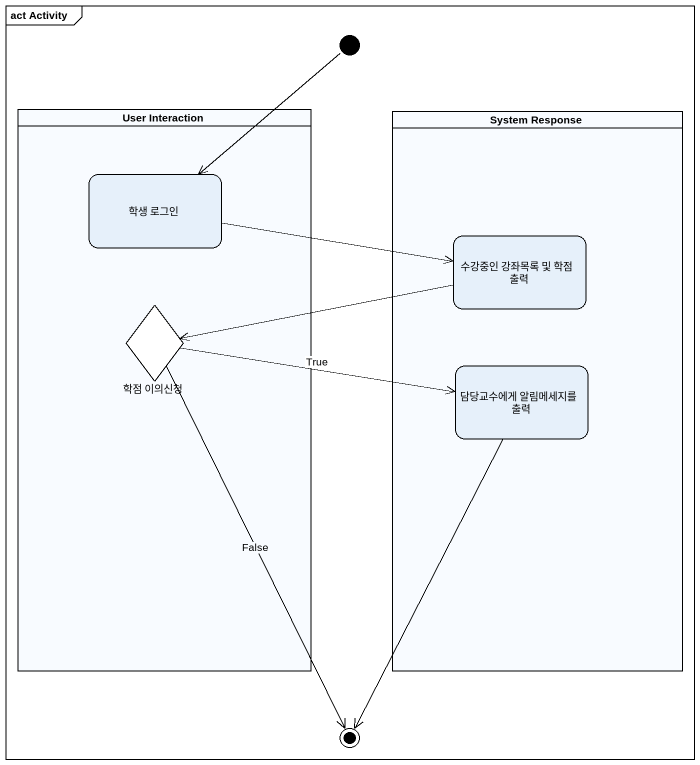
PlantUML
@startuml
mainframe act Activity
hide empty description
state initial1 <<start>>
state "User Interaction" as User_Interaction <<partition>> {
  state "학생 로그인" as 학생_로그인
  state "학점 이의신청" as 학점_이의신청 <<choice>>
}
state "System Response" as System_Response <<partition>> {
  state "수강중인 강좌목록 및 학점 출력" as 수강중인_강좌목록_및_학점_출력
  state "담당교수에게 알림메세지를 출력" as 담당교수에게_알림메세지를_출력
}
state final1 <<end>>
initial1 --> 학생_로그인
학생_로그인 -right-> 수강중인_강좌목록_및_학점_출력
수강중인_강좌목록_및_학점_출력 -left-> 학점_이의신청
학점_이의신청 -right-> 담당교수에게_알림메세지를_출력 : True
학점_이의신청 --> final1 : False
담당교수에게_알림메세지를_출력 --> final1
@enduml
